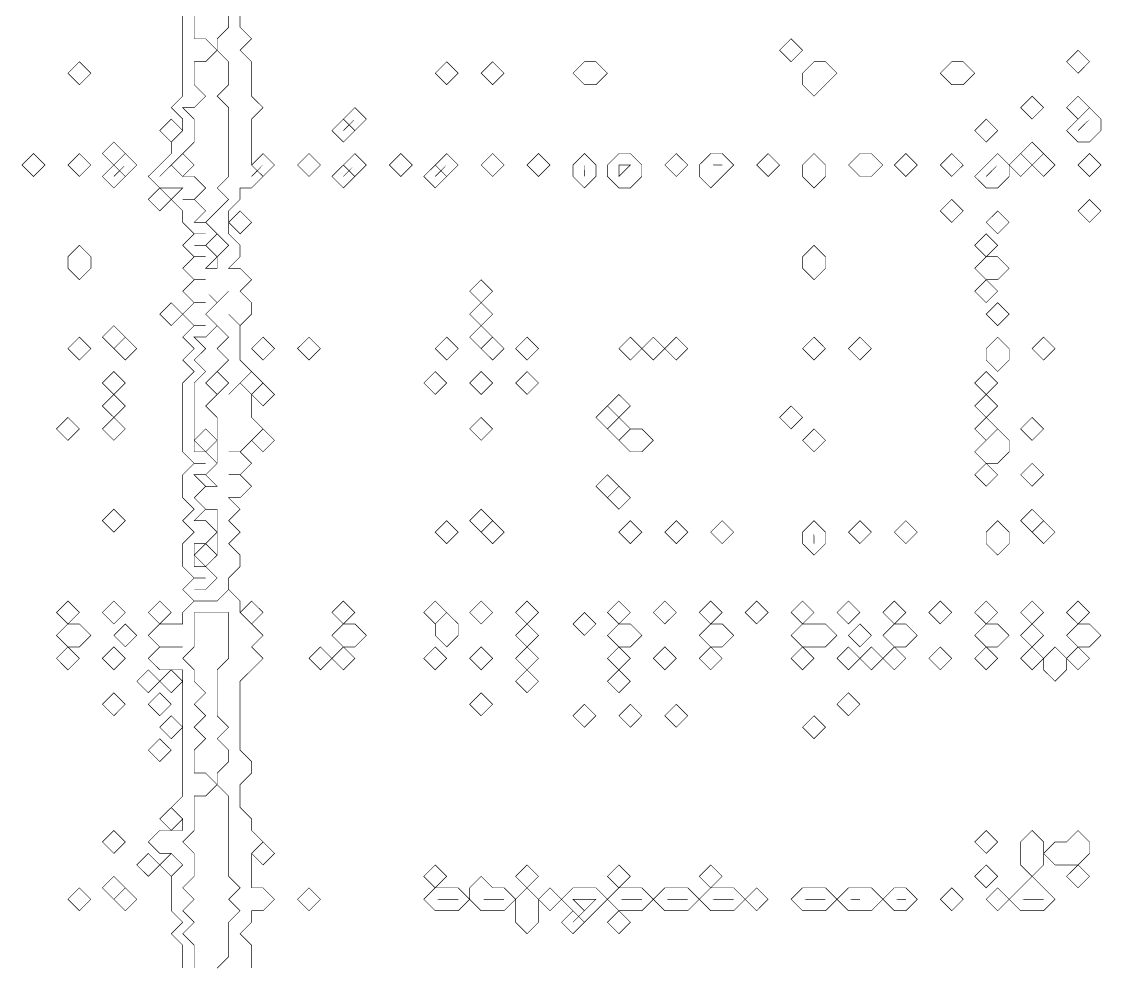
# Model space of a CAD drawing. Header units: metres. Extents: x 0 to 4936, y -4936 to 0.
# Drawn here: x 2308 to 3217, y -1502 to -710 of the extents above; entities that cross this region are included whole.
import ezdxf

# ---------------------------------------------------------------- set-up
doc = ezdxf.new("R2010")
doc.units = ezdxf.units.M
doc.layers.add('conductor', color=1, linetype='Continuous')
doc.layers.add('substrate', color=5, linetype='Continuous')

msp = doc.modelspace()

# ---------------------------------------------------------------- linework, layer by layer
at = {"layer": 'conductor', "const_width": 0.5}
for points in [[(2491.82, -705.05), (2491.82, -714.71), (2501.47, -724.37), (2491.82, -734.02), (2501.47, -743.68), (2501.47, -753.34), (2501.47, -763), (2501.47, -772.66), (2511.13, -782.31), (2501.47, -791.97), (2501.47, -801.63), (2501.47, -811.29), (2501.47, -820.95), (2501.47, -830.61), (2511.13, -840.26), (2501.47, -849.92), (2491.82, -849.92), (2491.82, -859.58), (2482.16, -869.24), (2482.16, -878.9), (2482.16, -888.55), (2491.82, -898.21), (2491.82, -907.87), (2482.16, -917.53), (2491.82, -917.53), (2501.47, -927.19), (2491.82, -936.85), (2501.47, -946.5), (2501.47, -956.16), (2491.82, -965.82), (2482.16, -956.16), (2491.82, -965.82), (2491.82, -975.48), (2491.82, -985.14), (2491.82, -994.79), (2501.47, -1004.45), (2491.82, -1014.11), (2482.16, -1023.77), (2491.82, -1014.11), (2501.47, -1023.77), (2501.47, -1033.43), (2501.47, -1043.09), (2511.13, -1052.74), (2501.47, -1062.4), (2491.82, -1072.06), (2482.16, -1072.06), (2491.82, -1072.06), (2501.47, -1081.72), (2491.82, -1091.38), (2482.16, -1091.38), (2491.82, -1091.38), (2501.47, -1101.04), (2491.82, -1110.69), (2482.16, -1110.69), (2491.82, -1120.35), (2482.16, -1130.01), (2491.82, -1139.67), (2482.16, -1149.33), (2491.82, -1158.98), (2491.82, -1168.64), (2482.16, -1178.3), (2482.16, -1187.96), (2472.5, -1197.62), (2462.84, -1197.62), (2453.18, -1197.62), (2443.53, -1187.96), (2453.18, -1178.3), (2462.84, -1178.3), (2453.18, -1178.3), (2443.53, -1168.64), (2443.53, -1158.98), (2443.53, -1149.33), (2453.18, -1139.67), (2443.53, -1130.01), (2453.18, -1120.35), (2443.53, -1110.69), (2443.53, -1101.04), (2443.53, -1091.38), (2453.18, -1081.72), (2462.84, -1081.72), (2453.18, -1081.72), (2443.53, -1072.06), (2443.53, -1062.4), (2443.53, -1052.74), (2443.53, -1043.09), (2443.53, -1033.43), (2443.53, -1023.77), (2443.53, -1014.11), (2453.18, -1004.45), (2443.53, -994.79), (2453.18, -985.14), (2443.53, -975.48), (2453.18, -965.82), (2462.84, -965.82), (2453.18, -965.82), (2443.53, -956.16), (2453.18, -946.5), (2462.84, -946.5), (2453.18, -946.5), (2443.53, -936.85), (2453.18, -927.19), (2462.84, -927.19), (2453.18, -927.19), (2443.53, -917.53), (2453.18, -907.87), (2462.84, -907.87), (2453.18, -907.87), (2443.53, -898.21), (2453.18, -888.55), (2462.84, -888.55), (2453.18, -888.55), (2443.53, -878.9), (2443.53, -869.24), (2433.87, -859.58), (2443.53, -849.92), (2433.87, -849.92), (2424.21, -849.92), (2414.55, -840.26), (2424.21, -830.61), (2433.87, -820.95), (2433.87, -811.29), (2443.53, -801.63), (2443.53, -791.97), (2433.87, -782.31), (2443.53, -772.66), (2443.53, -763), (2443.53, -753.34), (2443.53, -743.68), (2443.53, -734.02), (2443.53, -724.37), (2443.53, -714.71), (2443.53, -705.05)], [(2443.53, -1506.68), (2443.53, -1497.02), (2443.53, -1487.36), (2433.87, -1477.71), (2443.53, -1468.05), (2433.87, -1458.39), (2433.87, -1448.73), (2433.87, -1439.07), (2433.87, -1429.41), (2443.53, -1419.76), (2433.87, -1410.1), (2424.21, -1410.1), (2414.55, -1400.44), (2424.21, -1390.78), (2433.87, -1390.78), (2443.53, -1390.78), (2443.53, -1381.12), (2433.87, -1371.46), (2443.53, -1361.81), (2443.53, -1352.15), (2443.53, -1342.49), (2443.53, -1332.83), (2443.53, -1323.17), (2443.53, -1313.52), (2443.53, -1303.86), (2443.53, -1294.2), (2443.53, -1284.54), (2443.53, -1274.88), (2443.53, -1265.22), (2443.53, -1255.57), (2433.87, -1255.57), (2424.21, -1255.57), (2414.55, -1245.91), (2424.21, -1236.25), (2433.87, -1236.25), (2443.53, -1236.25), (2433.87, -1236.25), (2424.21, -1236.25), (2414.55, -1226.59), (2424.21, -1216.93), (2433.87, -1216.93), (2443.53, -1216.93), (2443.53, -1207.28), (2453.18, -1197.62), (2462.84, -1197.62), (2472.5, -1197.62), (2482.16, -1187.96), (2491.82, -1197.62), (2491.82, -1207.28), (2501.47, -1216.93), (2511.13, -1226.59), (2501.47, -1236.25), (2511.13, -1245.91), (2501.47, -1255.57), (2491.82, -1265.22), (2491.82, -1274.88), (2491.82, -1284.54), (2491.82, -1294.2), (2491.82, -1303.86), (2491.82, -1313.52), (2491.82, -1323.17), (2501.47, -1332.83), (2501.47, -1342.49), (2491.82, -1352.15), (2491.82, -1361.81), (2491.82, -1371.46), (2501.47, -1381.12), (2501.47, -1390.78), (2511.13, -1400.44), (2501.47, -1410.1), (2501.47, -1419.76), (2501.47, -1429.41), (2501.47, -1439.07), (2511.13, -1439.07), (2520.79, -1448.73), (2511.13, -1458.39), (2501.47, -1458.39), (2501.47, -1468.05), (2491.82, -1477.71), (2501.47, -1487.36), (2501.47, -1497.02), (2501.47, -1506.68)]]:
    msp.add_lwpolyline(points, dxfattribs=at)
for points in [[(2945.75, -734.02), (2955.41, -724.37), (2965.07, -734.02), (2955.41, -743.68)], [(3187.21, -743.68), (3196.87, -734.02), (3206.52, -743.68), (3196.87, -753.34)], [(2346.94, -753.34), (2356.6, -743.68), (2366.26, -753.34), (2356.6, -763)], [(2656.01, -753.34), (2665.66, -743.68), (2675.32, -753.34), (2665.66, -763)], [(2694.64, -753.34), (2704.3, -743.68), (2713.96, -753.34), (2704.3, -763)], [(2771.9, -753.34), (2781.56, -743.68), (2791.22, -743.68), (2800.88, -753.34), (2791.22, -763), (2781.56, -763)], [(2965.07, -753.34), (2974.73, -743.68), (2984.38, -743.68), (2994.04, -753.34), (2984.38, -763), (2974.73, -772.66), (2965.07, -763)], [(3080.97, -753.34), (3090.62, -743.68), (3100.28, -743.68), (3109.94, -753.34), (3100.28, -763), (3090.62, -763)], [(3148.57, -782.31), (3158.23, -772.66), (3167.89, -782.31), (3158.23, -791.97)], [(3187.21, -782.31), (3196.87, -772.66), (3206.52, -782.31), (3196.87, -791.97)], [(2578.74, -791.97), (2588.4, -782.31), (2598.06, -791.97), (2588.4, -801.63)], [(3196.87, -791.97), (3206.52, -782.31), (3216.18, -791.97), (3216.18, -801.63), (3206.52, -811.29), (3196.87, -811.29), (3187.21, -801.63)], [(2424.21, -801.63), (2433.87, -791.97), (2443.53, -801.63), (2433.87, -811.29)], [(2569.08, -801.63), (2578.74, -791.97), (2588.4, -801.63), (2578.74, -811.29)], [(3109.94, -801.63), (3119.6, -791.97), (3129.26, -801.63), (3119.6, -811.29)], [(2375.92, -820.95), (2385.58, -811.29), (2395.23, -820.95), (2385.58, -830.61)], [(3148.57, -820.95), (3158.23, -811.29), (3167.89, -820.95), (3158.23, -830.61)], [(2308.31, -830.61), (2317.97, -820.95), (2327.63, -830.61), (2317.97, -840.26)], [(2346.94, -830.61), (2356.6, -820.95), (2366.26, -830.61), (2356.6, -840.26)], [(2385.58, -830.61), (2395.23, -820.95), (2404.89, -830.61), (2395.23, -840.26)], [(2501.47, -830.61), (2511.13, -820.95), (2520.79, -830.61), (2511.13, -840.26)], [(2540.11, -830.61), (2549.77, -820.95), (2559.42, -830.61), (2549.77, -840.26)], [(2578.74, -830.61), (2588.4, -820.95), (2598.06, -830.61), (2588.4, -840.26)], [(2617.37, -830.61), (2627.03, -820.95), (2636.69, -830.61), (2627.03, -840.26)], [(2656.01, -830.61), (2665.66, -820.95), (2675.32, -830.61), (2665.66, -840.26)], [(2694.64, -830.61), (2704.3, -820.95), (2713.96, -830.61), (2704.3, -840.26)], [(2733.27, -830.61), (2742.93, -820.95), (2752.59, -830.61), (2742.93, -840.26)], [(2771.9, -830.61), (2781.56, -820.95), (2791.22, -830.61), (2791.22, -840.26), (2781.56, -849.92), (2771.9, -840.26)], [(2800.88, -830.61), (2810.54, -820.95), (2820.2, -820.95), (2829.85, -830.61), (2829.85, -840.26), (2820.2, -849.92), (2810.54, -849.92), (2800.88, -840.26)], [(2849.17, -830.61), (2858.83, -820.95), (2868.49, -830.61), (2858.83, -840.26)], [(2878.14, -830.61), (2887.8, -820.95), (2897.46, -820.95), (2907.12, -830.61), (2897.46, -840.26), (2887.8, -849.92), (2878.14, -840.26)], [(2926.44, -830.61), (2936.09, -820.95), (2945.75, -830.61), (2936.09, -840.26)], [(2965.07, -830.61), (2974.73, -820.95), (2984.38, -830.61), (2984.38, -840.26), (2974.73, -849.92), (2965.07, -840.26)], [(3003.7, -830.61), (3013.36, -820.95), (3023.02, -820.95), (3032.68, -830.61), (3023.02, -840.26), (3013.36, -840.26)], [(3042.33, -830.61), (3051.99, -820.95), (3061.65, -830.61), (3051.99, -840.26)], [(3080.97, -830.61), (3090.62, -820.95), (3100.28, -830.61), (3090.62, -840.26)], [(3119.6, -830.61), (3129.26, -820.95), (3138.92, -830.61), (3138.92, -840.26), (3129.26, -849.92), (3119.6, -849.92), (3109.94, -840.26)], [(3138.92, -830.61), (3148.57, -820.95), (3158.23, -830.61), (3148.57, -840.26)], [(3158.23, -830.61), (3167.89, -820.95), (3177.55, -830.61), (3167.89, -840.26)], [(3196.87, -830.61), (3206.52, -820.95), (3216.18, -830.61), (3206.52, -840.26)], [(2375.92, -840.26), (2385.58, -830.61), (2395.23, -840.26), (2385.58, -849.92)], [(2569.08, -840.26), (2578.74, -830.61), (2588.4, -840.26), (2578.74, -849.92)], [(2646.35, -840.26), (2656.01, -830.61), (2665.66, -840.26), (2656.01, -849.92)], [(2414.55, -859.58), (2424.21, -849.92), (2433.87, -859.58), (2424.21, -869.24)], [(3080.97, -869.24), (3090.62, -859.58), (3100.28, -869.24), (3090.62, -878.9)], [(3196.87, -869.24), (3206.52, -859.58), (3216.18, -869.24), (3206.52, -878.9)], [(2482.16, -878.9), (2491.82, -869.24), (2501.47, -878.9), (2491.82, -888.55)], [(3119.6, -878.9), (3129.26, -869.24), (3138.92, -878.9), (3129.26, -888.55)], [(3109.94, -898.21), (3119.6, -888.55), (3129.26, -898.21), (3119.6, -907.87)], [(2346.94, -907.87), (2356.6, -898.21), (2366.26, -907.87), (2366.26, -917.53), (2356.6, -927.19), (2346.94, -917.53)], [(2965.07, -907.87), (2974.73, -898.21), (2984.38, -907.87), (2984.38, -917.53), (2974.73, -927.19), (2965.07, -917.53)], [(3109.94, -917.53), (3119.6, -907.87), (3129.26, -907.87), (3138.92, -917.53), (3129.26, -927.19), (3119.6, -927.19)], [(2684.98, -936.85), (2694.64, -927.19), (2704.3, -936.85), (2694.64, -946.5)], [(3109.94, -936.85), (3119.6, -927.19), (3129.26, -936.85), (3119.6, -946.5)], [(2424.21, -956.16), (2433.87, -946.5), (2443.53, -956.16), (2433.87, -965.82)], [(2684.98, -956.16), (2694.64, -946.5), (2704.3, -956.16), (2694.64, -965.82)], [(3119.6, -956.16), (3129.26, -946.5), (3138.92, -956.16), (3129.26, -965.82)], [(2375.92, -975.48), (2385.58, -965.82), (2395.23, -975.48), (2385.58, -985.14)], [(2684.98, -975.48), (2694.64, -965.82), (2704.3, -975.48), (2694.64, -985.14)], [(2346.94, -985.14), (2356.6, -975.48), (2366.26, -985.14), (2356.6, -994.79)], [(2385.58, -985.14), (2395.23, -975.48), (2404.89, -985.14), (2395.23, -994.79)], [(2501.47, -985.14), (2511.13, -975.48), (2520.79, -985.14), (2511.13, -994.79)], [(2540.11, -985.14), (2549.77, -975.48), (2559.42, -985.14), (2549.77, -994.79)], [(2656.01, -985.14), (2665.66, -975.48), (2675.32, -985.14), (2665.66, -994.79)], [(2694.64, -985.14), (2704.3, -975.48), (2713.96, -985.14), (2704.3, -994.79)], [(2723.61, -985.14), (2733.27, -975.48), (2742.93, -985.14), (2733.27, -994.79)], [(2810.54, -985.14), (2820.2, -975.48), (2829.85, -985.14), (2820.2, -994.79)], [(2829.85, -985.14), (2839.51, -975.48), (2849.17, -985.14), (2839.51, -994.79)], [(2849.17, -985.14), (2858.83, -975.48), (2868.49, -985.14), (2858.83, -994.79)], [(2965.07, -985.14), (2974.73, -975.48), (2984.38, -985.14), (2974.73, -994.79)], [(3003.7, -985.14), (3013.36, -975.48), (3023.02, -985.14), (3013.36, -994.79)], [(3119.6, -985.14), (3129.26, -975.48), (3138.92, -985.14), (3138.92, -994.79), (3129.26, -1004.45), (3119.6, -994.79)], [(3158.23, -985.14), (3167.89, -975.48), (3177.55, -985.14), (3167.89, -994.79)], [(2375.92, -1014.11), (2385.58, -1004.45), (2395.23, -1014.11), (2385.58, -1023.77)], [(2491.82, -1014.11), (2501.47, -1004.45), (2511.13, -1014.11), (2501.47, -1023.77)], [(2646.35, -1014.11), (2656.01, -1004.45), (2665.66, -1014.11), (2656.01, -1023.77)], [(2684.98, -1014.11), (2694.64, -1004.45), (2704.3, -1014.11), (2694.64, -1023.77)], [(2723.61, -1014.11), (2733.27, -1004.45), (2742.93, -1014.11), (2733.27, -1023.77)], [(3109.94, -1014.11), (3119.6, -1004.45), (3129.26, -1014.11), (3119.6, -1023.77)], [(2501.47, -1023.77), (2511.13, -1014.11), (2520.79, -1023.77), (2511.13, -1033.43)], [(2375.92, -1033.43), (2385.58, -1023.77), (2395.23, -1033.43), (2385.58, -1043.09)], [(2800.88, -1033.43), (2810.54, -1023.77), (2820.2, -1033.43), (2810.54, -1043.09)], [(3109.94, -1033.43), (3119.6, -1023.77), (3129.26, -1033.43), (3119.6, -1043.09)], [(2791.22, -1043.09), (2800.88, -1033.43), (2810.54, -1043.09), (2800.88, -1052.74)], [(2945.75, -1043.09), (2955.41, -1033.43), (2965.07, -1043.09), (2955.41, -1052.74)], [(2337.29, -1052.74), (2346.94, -1043.09), (2356.6, -1052.74), (2346.94, -1062.4)], [(2375.92, -1052.74), (2385.58, -1043.09), (2395.23, -1052.74), (2385.58, -1062.4)], [(2684.98, -1052.74), (2694.64, -1043.09), (2704.3, -1052.74), (2694.64, -1062.4)], [(2800.88, -1052.74), (2810.54, -1043.09), (2820.2, -1052.74), (2810.54, -1062.4)], [(3109.94, -1052.74), (3119.6, -1043.09), (3129.26, -1052.74), (3119.6, -1062.4)], [(3148.57, -1052.74), (3158.23, -1043.09), (3167.89, -1052.74), (3158.23, -1062.4)], [(2482.16, -1052.74)], [(2501.47, -1062.4), (2511.13, -1052.74), (2520.79, -1062.4), (2511.13, -1072.06)], [(2810.54, -1062.4), (2820.2, -1052.74), (2829.85, -1052.74), (2839.51, -1062.4), (2829.85, -1072.06), (2820.2, -1072.06)], [(2965.07, -1062.4), (2974.73, -1052.74), (2984.38, -1062.4), (2974.73, -1072.06)], [(3119.6, -1062.4), (3129.26, -1052.74), (3138.92, -1062.4), (3138.92, -1072.06), (3129.26, -1081.72), (3119.6, -1081.72), (3109.94, -1072.06)], [(3109.94, -1091.38), (3119.6, -1081.72), (3129.26, -1091.38), (3119.6, -1101.04)], [(3148.57, -1091.38), (3158.23, -1081.72), (3167.89, -1091.38), (3158.23, -1101.04)], [(2791.22, -1101.04), (2800.88, -1091.38), (2810.54, -1101.04), (2800.88, -1110.69)], [(2800.88, -1110.69), (2810.54, -1101.04), (2820.2, -1110.69), (2810.54, -1120.35)], [(2375.92, -1130.01), (2385.58, -1120.35), (2395.23, -1130.01), (2385.58, -1139.67)], [(2684.98, -1130.01), (2694.64, -1120.35), (2704.3, -1130.01), (2694.64, -1139.67)], [(3148.57, -1130.01), (3158.23, -1120.35), (3167.89, -1130.01), (3158.23, -1139.67)], [(2656.01, -1139.67), (2665.66, -1130.01), (2675.32, -1139.67), (2665.66, -1149.33)], [(2694.64, -1139.67), (2704.3, -1130.01), (2713.96, -1139.67), (2704.3, -1149.33)], [(2810.54, -1139.67), (2820.2, -1130.01), (2829.85, -1139.67), (2820.2, -1149.33)], [(2849.17, -1139.67), (2858.83, -1130.01), (2868.49, -1139.67), (2858.83, -1149.33)], [(2887.8, -1139.67), (2897.46, -1130.01), (2907.12, -1139.67), (2897.46, -1149.33)], [(2965.07, -1139.67), (2974.73, -1130.01), (2984.38, -1139.67), (2984.38, -1149.33), (2974.73, -1158.98), (2965.07, -1149.33)], [(3003.7, -1139.67), (3013.36, -1130.01), (3023.02, -1139.67), (3013.36, -1149.33)], [(3042.33, -1139.67), (3051.99, -1130.01), (3061.65, -1139.67), (3051.99, -1149.33)], [(3119.6, -1139.67), (3129.26, -1130.01), (3138.92, -1139.67), (3138.92, -1149.33), (3129.26, -1158.98), (3119.6, -1149.33)], [(3158.23, -1139.67), (3167.89, -1130.01), (3177.55, -1139.67), (3167.89, -1149.33)], [(2462.84, -1158.98)], [(2337.29, -1207.28), (2346.94, -1197.62), (2356.6, -1207.28), (2346.94, -1216.93)], [(2375.92, -1207.28), (2385.58, -1197.62), (2395.23, -1207.28), (2385.58, -1216.93)], [(2414.55, -1207.28), (2424.21, -1197.62), (2433.87, -1207.28), (2424.21, -1216.93)], [(2491.82, -1207.28), (2501.47, -1197.62), (2511.13, -1207.28), (2501.47, -1216.93)], [(2569.08, -1207.28), (2578.74, -1197.62), (2588.4, -1207.28), (2578.74, -1216.93)], [(2646.35, -1207.28), (2656.01, -1197.62), (2665.66, -1207.28), (2656.01, -1216.93)], [(2684.98, -1207.28), (2694.64, -1197.62), (2704.3, -1207.28), (2694.64, -1216.93)], [(2723.61, -1207.28), (2733.27, -1197.62), (2742.93, -1207.28), (2733.27, -1216.93)], [(2800.88, -1207.28), (2810.54, -1197.62), (2820.2, -1207.28), (2810.54, -1216.93)], [(2839.51, -1207.28), (2849.17, -1197.62), (2858.83, -1207.28), (2849.17, -1216.93)], [(2878.14, -1207.28), (2887.8, -1197.62), (2897.46, -1207.28), (2887.8, -1216.93)], [(2916.78, -1207.28), (2926.44, -1197.62), (2936.09, -1207.28), (2926.44, -1216.93)], [(2955.41, -1207.28), (2965.07, -1197.62), (2974.73, -1207.28), (2965.07, -1216.93)], [(2994.04, -1207.28), (3003.7, -1197.62), (3013.36, -1207.28), (3003.7, -1216.93)], [(3032.68, -1207.28), (3042.33, -1197.62), (3051.99, -1207.28), (3042.33, -1216.93)], [(3071.31, -1207.28), (3080.97, -1197.62), (3090.62, -1207.28), (3080.97, -1216.93)], [(3109.94, -1207.28), (3119.6, -1197.62), (3129.26, -1207.28), (3119.6, -1216.93)], [(3148.57, -1207.28), (3158.23, -1197.62), (3167.89, -1207.28), (3158.23, -1216.93)], [(3187.21, -1207.28), (3196.87, -1197.62), (3206.52, -1207.28), (3196.87, -1216.93)], [(2656.01, -1216.93), (2665.66, -1207.28), (2675.32, -1216.93), (2675.32, -1226.59), (2665.66, -1236.25), (2656.01, -1226.59)], [(2771.9, -1216.93), (2781.56, -1207.28), (2791.22, -1216.93), (2781.56, -1226.59)], [(2337.29, -1226.59), (2346.94, -1216.93), (2356.6, -1216.93), (2366.26, -1226.59), (2356.6, -1236.25), (2346.94, -1236.25)], [(2385.58, -1226.59), (2395.23, -1216.93), (2404.89, -1226.59), (2395.23, -1236.25)], [(2569.08, -1226.59), (2578.74, -1216.93), (2588.4, -1216.93), (2598.06, -1226.59), (2588.4, -1236.25), (2578.74, -1236.25)], [(2723.61, -1226.59), (2733.27, -1216.93), (2742.93, -1226.59), (2733.27, -1236.25)], [(2800.88, -1226.59), (2810.54, -1216.93), (2820.2, -1216.93), (2829.85, -1226.59), (2820.2, -1236.25), (2810.54, -1236.25)], [(2878.14, -1226.59), (2887.8, -1216.93), (2897.46, -1216.93), (2907.12, -1226.59), (2897.46, -1236.25), (2887.8, -1236.25)], [(2955.41, -1226.59), (2965.07, -1216.93), (2974.73, -1216.93), (2984.38, -1216.93), (2994.04, -1226.59), (2984.38, -1236.25), (2974.73, -1236.25), (2965.07, -1236.25)], [(3003.7, -1226.59), (3013.36, -1216.93), (3023.02, -1226.59), (3013.36, -1236.25)], [(3032.68, -1226.59), (3042.33, -1216.93), (3051.99, -1216.93), (3061.65, -1226.59), (3051.99, -1236.25), (3042.33, -1236.25)], [(3109.94, -1226.59), (3119.6, -1216.93), (3129.26, -1216.93), (3138.92, -1226.59), (3129.26, -1236.25), (3119.6, -1236.25)], [(3148.57, -1226.59), (3158.23, -1216.93), (3167.89, -1226.59), (3158.23, -1236.25)], [(3187.21, -1226.59), (3196.87, -1216.93), (3206.52, -1216.93), (3216.18, -1226.59), (3206.52, -1236.25), (3196.87, -1236.25)], [(2337.29, -1245.91), (2346.94, -1236.25), (2356.6, -1245.91), (2346.94, -1255.57)], [(2375.92, -1245.91), (2385.58, -1236.25), (2395.23, -1245.91), (2385.58, -1255.57)], [(2549.77, -1245.91), (2559.42, -1236.25), (2569.08, -1245.91), (2559.42, -1255.57)], [(2569.08, -1245.91), (2578.74, -1236.25), (2588.4, -1245.91), (2578.74, -1255.57)], [(2646.35, -1245.91), (2656.01, -1236.25), (2665.66, -1245.91), (2656.01, -1255.57)], [(2684.98, -1245.91), (2694.64, -1236.25), (2704.3, -1245.91), (2694.64, -1255.57)], [(2723.61, -1245.91), (2733.27, -1236.25), (2742.93, -1245.91), (2733.27, -1255.57)], [(2800.88, -1245.91), (2810.54, -1236.25), (2820.2, -1245.91), (2810.54, -1255.57)], [(2839.51, -1245.91), (2849.17, -1236.25), (2858.83, -1245.91), (2849.17, -1255.57)], [(2878.14, -1245.91), (2887.8, -1236.25), (2897.46, -1245.91), (2887.8, -1255.57)], [(2955.41, -1245.91), (2965.07, -1236.25), (2974.73, -1245.91), (2965.07, -1255.57)], [(2994.04, -1245.91), (3003.7, -1236.25), (3013.36, -1245.91), (3003.7, -1255.57)], [(3013.36, -1245.91), (3023.02, -1236.25), (3032.68, -1245.91), (3023.02, -1255.57)], [(3032.68, -1245.91), (3042.33, -1236.25), (3051.99, -1245.91), (3042.33, -1255.57)], [(3071.31, -1245.91), (3080.97, -1236.25), (3090.62, -1245.91), (3080.97, -1255.57)], [(3109.94, -1245.91), (3119.6, -1236.25), (3129.26, -1245.91), (3119.6, -1255.57)], [(3148.57, -1245.91), (3158.23, -1236.25), (3167.89, -1245.91), (3158.23, -1255.57)], [(3167.89, -1245.91), (3177.55, -1236.25), (3187.21, -1245.91), (3187.21, -1255.57), (3177.55, -1265.22), (3167.89, -1255.57)], [(3187.21, -1245.91), (3196.87, -1236.25), (3206.52, -1245.91), (3196.87, -1255.57)], [(2404.89, -1265.22), (2414.55, -1255.57), (2424.21, -1265.22), (2414.55, -1274.88)], [(2424.21, -1265.22), (2433.87, -1255.57), (2443.53, -1265.22), (2433.87, -1274.88)], [(2723.61, -1265.22), (2733.27, -1255.57), (2742.93, -1265.22), (2733.27, -1274.88)], [(2800.88, -1265.22), (2810.54, -1255.57), (2820.2, -1265.22), (2810.54, -1274.88)], [(2375.92, -1284.54), (2385.58, -1274.88), (2395.23, -1284.54), (2385.58, -1294.2)], [(2414.55, -1284.54), (2424.21, -1274.88), (2433.87, -1284.54), (2424.21, -1294.2)], [(2684.98, -1284.54), (2694.64, -1274.88), (2704.3, -1284.54), (2694.64, -1294.2)], [(2994.04, -1284.54), (3003.7, -1274.88), (3013.36, -1284.54), (3003.7, -1294.2)], [(2771.9, -1294.2), (2781.56, -1284.54), (2791.22, -1294.2), (2781.56, -1303.86)], [(2810.54, -1294.2), (2820.2, -1284.54), (2829.85, -1294.2), (2820.2, -1303.86)], [(2849.17, -1294.2), (2858.83, -1284.54), (2868.49, -1294.2), (2858.83, -1303.86)], [(2424.21, -1303.86), (2433.87, -1294.2), (2443.53, -1303.86), (2433.87, -1313.52)], [(2965.07, -1303.86), (2974.73, -1294.2), (2984.38, -1303.86), (2974.73, -1313.52)], [(2414.55, -1323.17), (2424.21, -1313.52), (2433.87, -1323.17), (2424.21, -1332.83)], [(2424.21, -1381.12), (2433.87, -1371.46), (2443.53, -1381.12), (2433.87, -1390.78)], [(2375.92, -1400.44), (2385.58, -1390.78), (2395.23, -1400.44), (2385.58, -1410.1)], [(3109.94, -1400.44), (3119.6, -1390.78), (3129.26, -1400.44), (3119.6, -1410.1)], [(3148.57, -1400.44), (3158.23, -1390.78), (3167.89, -1400.44), (3167.89, -1410.1), (3167.89, -1419.76), (3158.23, -1429.41), (3148.57, -1419.76), (3148.57, -1410.1)], [(3187.21, -1400.44), (3196.87, -1390.78), (3206.52, -1400.44), (3206.52, -1410.1), (3196.87, -1419.76), (3187.21, -1419.76), (3177.55, -1419.76), (3167.89, -1410.1), (3177.55, -1400.44)], [(2501.47, -1410.1), (2511.13, -1400.44), (2520.79, -1410.1), (2511.13, -1419.76)], [(2404.89, -1419.76), (2414.55, -1410.1), (2424.21, -1419.76), (2414.55, -1429.41)], [(2424.21, -1419.76), (2433.87, -1410.1), (2443.53, -1419.76), (2433.87, -1429.41)], [(2646.35, -1429.41), (2656.01, -1419.76), (2665.66, -1429.41), (2656.01, -1439.07)], [(2723.61, -1429.41), (2733.27, -1419.76), (2742.93, -1429.41), (2733.27, -1439.07)], [(2800.88, -1429.41), (2810.54, -1419.76), (2820.2, -1429.41), (2810.54, -1439.07)], [(2878.14, -1429.41), (2887.8, -1419.76), (2897.46, -1429.41), (2887.8, -1439.07)], [(3109.94, -1429.41), (3119.6, -1419.76), (3129.26, -1429.41), (3119.6, -1439.07)], [(3187.21, -1429.41), (3196.87, -1419.76), (3206.52, -1429.41), (3196.87, -1439.07)], [(2375.92, -1439.07), (2385.58, -1429.41), (2395.23, -1439.07), (2385.58, -1448.73)], [(2684.98, -1439.07), (2694.64, -1429.41), (2704.3, -1439.07), (2713.96, -1439.07), (2723.61, -1448.73), (2713.96, -1458.39), (2704.3, -1458.39), (2694.64, -1458.39), (2684.98, -1448.73)], [(3148.57, -1439.07), (3158.23, -1429.41), (3167.89, -1439.07), (3177.55, -1448.73), (3167.89, -1458.39), (3158.23, -1458.39), (3148.57, -1458.39), (3138.92, -1448.73)], [(2346.94, -1448.73), (2356.6, -1439.07), (2366.26, -1448.73), (2356.6, -1458.39)], [(2385.58, -1448.73), (2395.23, -1439.07), (2404.89, -1448.73), (2395.23, -1458.39)], [(2540.11, -1448.73), (2549.77, -1439.07), (2559.42, -1448.73), (2549.77, -1458.39)], [(2646.35, -1448.73), (2656.01, -1439.07), (2665.66, -1439.07), (2675.32, -1439.07), (2684.98, -1448.73), (2675.32, -1458.39), (2665.66, -1458.39), (2656.01, -1458.39)], [(2723.61, -1448.73), (2733.27, -1439.07), (2742.93, -1448.73), (2742.93, -1458.39), (2742.93, -1468.05), (2733.27, -1477.71), (2723.61, -1468.05), (2723.61, -1458.39)], [(2742.93, -1448.73), (2752.59, -1439.07), (2762.25, -1448.73), (2752.59, -1458.39)], [(2762.25, -1448.73), (2771.9, -1439.07), (2781.56, -1439.07), (2791.22, -1439.07), (2800.88, -1448.73), (2791.22, -1458.39), (2781.56, -1468.05), (2771.9, -1458.39)], [(2800.88, -1448.73), (2810.54, -1439.07), (2820.2, -1439.07), (2829.85, -1439.07), (2839.51, -1448.73), (2829.85, -1458.39), (2820.2, -1458.39), (2810.54, -1458.39)], [(2839.51, -1448.73), (2849.17, -1439.07), (2858.83, -1439.07), (2868.49, -1439.07), (2878.14, -1448.73), (2868.49, -1458.39), (2858.83, -1458.39), (2849.17, -1458.39)], [(2878.14, -1448.73), (2887.8, -1439.07), (2897.46, -1439.07), (2907.12, -1439.07), (2916.78, -1448.73), (2907.12, -1458.39), (2897.46, -1458.39), (2887.8, -1458.39)], [(2916.78, -1448.73), (2926.44, -1439.07), (2936.09, -1448.73), (2926.44, -1458.39)], [(2955.41, -1448.73), (2965.07, -1439.07), (2974.73, -1439.07), (2984.38, -1439.07), (2994.04, -1448.73), (2984.38, -1458.39), (2974.73, -1458.39), (2965.07, -1458.39)], [(2994.04, -1448.73), (3003.7, -1439.07), (3013.36, -1439.07), (3023.02, -1439.07), (3032.68, -1448.73), (3023.02, -1458.39), (3013.36, -1458.39), (3003.7, -1458.39)], [(3032.68, -1448.73), (3042.33, -1439.07), (3051.99, -1439.07), (3061.65, -1448.73), (3051.99, -1458.39), (3042.33, -1458.39)], [(3080.97, -1448.73), (3090.62, -1439.07), (3100.28, -1448.73), (3090.62, -1458.39)], [(3119.6, -1448.73), (3129.26, -1439.07), (3138.92, -1448.73), (3129.26, -1458.39)], [(2762.25, -1468.05), (2771.9, -1458.39), (2781.56, -1468.05), (2771.9, -1477.71)], [(2800.88, -1468.05), (2810.54, -1458.39), (2820.2, -1468.05), (2810.54, -1477.71)]]:
    msp.add_lwpolyline(points, close=True, dxfattribs=at)
at = {"layer": 'substrate', "const_width": 0.5}
for points in [[(2453.18, -705.05), (2453.18, -714.71), (2453.18, -724.37), (2462.84, -724.37), (2472.5, -734.02), (2462.84, -743.68), (2453.18, -743.68), (2453.18, -753.34), (2453.18, -763), (2462.84, -772.66), (2453.18, -782.31), (2443.53, -782.31), (2453.18, -791.97), (2453.18, -801.63), (2453.18, -811.29), (2443.53, -820.95), (2433.87, -830.61), (2424.21, -840.26), (2433.87, -830.61), (2443.53, -840.26), (2453.18, -840.26), (2462.84, -849.92), (2453.18, -859.58), (2443.53, -859.58), (2453.18, -859.58), (2462.84, -869.24), (2453.18, -878.9), (2462.84, -878.9), (2472.5, -888.55), (2462.84, -898.21), (2453.18, -898.21), (2462.84, -898.21), (2472.5, -907.87), (2462.84, -917.53), (2472.5, -917.53), (2472.5, -907.87), (2482.16, -898.21), (2472.5, -888.55), (2462.84, -878.9), (2472.5, -869.24), (2482.16, -859.58), (2472.5, -849.92), (2482.16, -840.26), (2482.16, -830.61), (2482.16, -820.95), (2482.16, -811.29), (2482.16, -801.63), (2482.16, -791.97), (2482.16, -782.31), (2472.5, -772.66), (2482.16, -763), (2482.16, -753.34), (2482.16, -743.68), (2472.5, -734.02), (2472.5, -724.37), (2482.16, -714.71), (2482.16, -705.05)], [(2472.5, -1506.68), (2482.16, -1497.02), (2482.16, -1487.36), (2482.16, -1477.71), (2482.16, -1468.05), (2491.82, -1458.39), (2482.16, -1448.73), (2491.82, -1439.07), (2482.16, -1429.41), (2482.16, -1419.76), (2482.16, -1410.1), (2482.16, -1400.44), (2482.16, -1390.78), (2482.16, -1381.12), (2482.16, -1371.46), (2482.16, -1361.81), (2472.5, -1352.15), (2472.5, -1342.49), (2482.16, -1332.83), (2482.16, -1323.17), (2472.5, -1313.52), (2482.16, -1303.86), (2472.5, -1294.2), (2472.5, -1284.54), (2472.5, -1274.88), (2472.5, -1265.22), (2472.5, -1255.57), (2482.16, -1245.91), (2482.16, -1236.25), (2482.16, -1226.59), (2482.16, -1216.93), (2482.16, -1207.28), (2472.5, -1207.28), (2462.84, -1207.28), (2453.18, -1207.28), (2453.18, -1216.93), (2453.18, -1226.59), (2453.18, -1236.25), (2443.53, -1245.91), (2453.18, -1255.57), (2453.18, -1265.22), (2462.84, -1274.88), (2453.18, -1284.54), (2462.84, -1294.2), (2453.18, -1303.86), (2462.84, -1313.52), (2453.18, -1323.17), (2453.18, -1332.83), (2453.18, -1342.49), (2462.84, -1342.49), (2472.5, -1352.15), (2462.84, -1361.81), (2453.18, -1361.81), (2453.18, -1371.46), (2453.18, -1381.12), (2453.18, -1390.78), (2443.53, -1400.44), (2453.18, -1410.1), (2453.18, -1419.76), (2453.18, -1429.41), (2443.53, -1439.07), (2453.18, -1448.73), (2443.53, -1458.39), (2453.18, -1468.05), (2443.53, -1477.71), (2453.18, -1487.36), (2453.18, -1497.02), (2453.18, -1506.68)]]:
    msp.add_lwpolyline(points, dxfattribs=at)
for points in [[(2356.6, -753.34)], [(2665.66, -753.34)], [(2704.3, -753.34)], [(2781.56, -753.34)], [(2974.73, -753.34)], [(3090.62, -753.34)], [(2588.4, -791.97), (2578.74, -801.63)], [(3206.52, -791.97), (3196.87, -801.63)], [(3119.6, -801.63)], [(2433.87, -830.61), (2443.53, -820.95), (2453.18, -830.61), (2443.53, -840.26)], [(2317.97, -830.61)], [(2356.6, -830.61)], [(2395.23, -830.61), (2385.58, -840.26)], [(2511.13, -830.61), (2501.47, -840.26)], [(2549.77, -830.61)], [(2588.4, -830.61), (2578.74, -840.26)], [(2627.03, -830.61)], [(2665.66, -830.61), (2656.01, -840.26)], [(2704.3, -830.61)], [(2742.93, -830.61)], [(2781.56, -830.61), (2781.56, -840.26)], [(2810.54, -830.61), (2810.54, -840.26), (2820.2, -830.61)], [(2858.83, -830.61)], [(2887.8, -830.61), (2897.46, -830.61)], [(2936.09, -830.61)], [(2974.73, -830.61)], [(3013.36, -830.61)], [(3051.99, -830.61)], [(3090.62, -830.61)], [(3129.26, -830.61), (3119.6, -840.26)], [(3148.57, -830.61)], [(3167.89, -830.61)], [(3206.52, -830.61)], [(3090.62, -869.24)], [(3206.52, -869.24)], [(2356.6, -907.87)], [(2974.73, -907.87)], [(2462.84, -936.85), (2472.5, -946.5), (2462.84, -956.16), (2472.5, -965.82), (2462.84, -975.48), (2453.18, -975.48), (2462.84, -985.14), (2453.18, -994.79), (2462.84, -1004.45), (2453.18, -1014.11), (2453.18, -1023.77), (2453.18, -1033.43), (2453.18, -1043.09), (2453.18, -1052.74), (2453.18, -1062.4), (2453.18, -1072.06), (2462.84, -1072.06), (2472.5, -1081.72), (2462.84, -1091.38), (2453.18, -1091.38), (2462.84, -1101.04), (2453.18, -1110.69), (2462.84, -1120.35), (2453.18, -1130.01), (2462.84, -1130.01), (2472.5, -1139.67), (2462.84, -1149.33), (2453.18, -1149.33), (2453.18, -1158.98), (2453.18, -1168.64), (2462.84, -1168.64), (2472.5, -1178.3), (2462.84, -1187.96), (2453.18, -1187.96), (2462.84, -1187.96), (2472.5, -1178.3), (2462.84, -1168.64), (2472.5, -1158.98), (2472.5, -1149.33), (2472.5, -1139.67), (2472.5, -1130.01), (2472.5, -1120.35), (2462.84, -1120.35), (2453.18, -1110.69), (2462.84, -1101.04), (2472.5, -1101.04), (2462.84, -1091.38), (2472.5, -1081.72), (2472.5, -1072.06), (2472.5, -1062.4), (2472.5, -1052.74), (2472.5, -1043.09), (2462.84, -1033.43), (2472.5, -1023.77), (2482.16, -1014.11), (2472.5, -1004.45), (2482.16, -994.79), (2472.5, -985.14), (2482.16, -975.48), (2472.5, -965.82), (2462.84, -956.16), (2472.5, -946.5), (2482.16, -936.85), (2472.5, -946.5)], [(2356.6, -985.14)], [(2395.23, -985.14)], [(2511.13, -985.14)], [(2549.77, -985.14)], [(2665.66, -985.14)], [(2704.3, -985.14)], [(2733.27, -985.14)], [(2820.2, -985.14)], [(2839.51, -985.14)], [(2858.83, -985.14)], [(2974.73, -985.14)], [(3013.36, -985.14)], [(3129.26, -985.14)], [(3167.89, -985.14)], [(2462.84, -1014.11), (2472.5, -1004.45), (2482.16, -1014.11), (2472.5, -1023.77)], [(2511.13, -1023.77)], [(2810.54, -1033.43)], [(3119.6, -1033.43)], [(2453.18, -1062.4), (2462.84, -1052.74), (2472.5, -1062.4), (2462.84, -1072.06)], [(2491.82, -1052.74)], [(2511.13, -1062.4)], [(2820.2, -1062.4)], [(2974.73, -1062.4)], [(3129.26, -1062.4)], [(2810.54, -1110.69)], [(2665.66, -1139.67)], [(2704.3, -1139.67)], [(2820.2, -1139.67)], [(2858.83, -1139.67)], [(2897.46, -1139.67)], [(2974.73, -1139.67), (2974.73, -1149.33)], [(3013.36, -1139.67)], [(3051.99, -1139.67)], [(3129.26, -1139.67)], [(3167.89, -1139.67)], [(2453.18, -1158.98), (2462.84, -1149.33), (2472.5, -1158.98), (2462.84, -1168.64)], [(2665.66, -1216.93)], [(2781.56, -1216.93)], [(2733.27, -1265.22)], [(2810.54, -1265.22)], [(2781.56, -1294.2)], [(2820.2, -1294.2)], [(2858.83, -1294.2)], [(2511.13, -1410.1)], [(3158.23, -1410.1)], [(3196.87, -1410.1)], [(2656.01, -1429.41)], [(2733.27, -1429.41)], [(2810.54, -1429.41)], [(2887.8, -1429.41)], [(3119.6, -1429.41)], [(3196.87, -1429.41)], [(2356.6, -1448.73)], [(2395.23, -1448.73)], [(2511.13, -1448.73)], [(2549.77, -1448.73)], [(2656.01, -1448.73), (2665.66, -1448.73), (2675.32, -1448.73), (2665.66, -1448.73)], [(2694.64, -1448.73), (2704.3, -1448.73), (2713.96, -1448.73), (2704.3, -1448.73)], [(2733.27, -1448.73)], [(2752.59, -1448.73)], [(2771.9, -1448.73), (2781.56, -1458.39), (2771.9, -1468.05), (2781.56, -1458.39), (2791.22, -1448.73), (2781.56, -1448.73)], [(2810.54, -1448.73), (2820.2, -1448.73), (2829.85, -1448.73), (2820.2, -1448.73)], [(2849.17, -1448.73), (2858.83, -1448.73), (2868.49, -1448.73), (2858.83, -1448.73)], [(2887.8, -1448.73), (2897.46, -1448.73), (2907.12, -1448.73), (2897.46, -1448.73)], [(2926.44, -1448.73)], [(2965.07, -1448.73), (2974.73, -1448.73), (2984.38, -1448.73), (2974.73, -1448.73)], [(3003.7, -1448.73), (3013.36, -1448.73)], [(3042.33, -1448.73), (3051.99, -1448.73)], [(3090.62, -1448.73)], [(3129.26, -1448.73)], [(3148.57, -1448.73), (3158.23, -1448.73), (3167.89, -1448.73), (3158.23, -1448.73)], [(2733.27, -1468.05)], [(2810.54, -1468.05)]]:
    msp.add_lwpolyline(points, close=True, dxfattribs=at)

doc.saveas('drawing.dxf')
